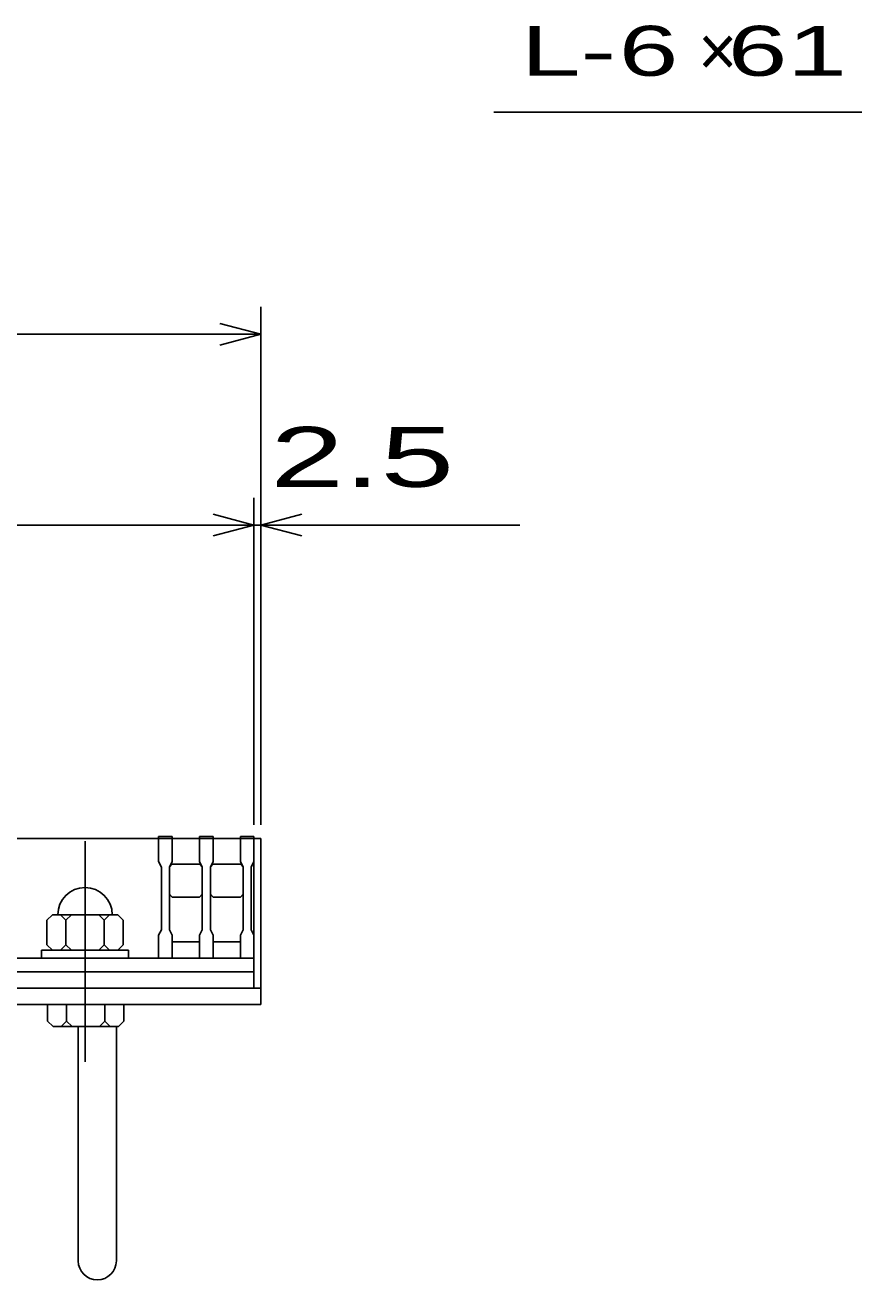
# Model space of a CAD drawing. Units: millimetres, scale not verified. Extents: x -1820 to 1736, y -1282 to 1048.
# Drawn here: x -503 to -198.8, y -734.5 to -274.1 of the extents above; entities that cross this region are included whole.
import ezdxf
from ezdxf.enums import TextEntityAlignment as Align

# ---------------------------------------------------------------- set-up
doc = ezdxf.new("R2010")
doc.units = ezdxf.units.MM
doc.header["$LTSCALE"] = 10
doc.linetypes.add('CHAIN', pattern=[18.5, 12, -1.5, 3.5, -1.5])
for name, color, linetype, lineweight in [('16', 3, 'Continuous', 25), ('19', 6, 'Continuous', 25), ('22', 4, 'Continuous', 25)]:
    doc.layers.add(name, color=color, linetype=linetype, lineweight=lineweight)
doc.styles.add('ベクトル', font='')
doc.styles.get('ベクトル').set_extended_font_data('ベクトル')

msp = doc.modelspace()

# ---------------------------------------------------------------- linework, layer by layer
at = {"layer": '16'}
for p, q in [((-1414, -572.5), (-419, -572.5)), ((-510, -572.5), (-455, -572.5)), ((-454, -572.5), (-454, -571.8)), ((-454, -571.8), (-449, -571.8)), ((-454, -572.5), (-454, -581)), ((-449, -572.5), (-454, -572.5)), ((-449, -571.8), (-449, -572.5)), ((-449, -581), (-449, -572.5)), ((-439, -572.5), (-439, -571.8)), ((-439, -571.8), (-434, -571.8)), ((-439, -572.5), (-439, -581)), ((-434, -572.5), (-439, -572.5)), ((-434, -571.8), (-434, -572.5)), ((-434, -581), (-434, -572.5)), ((-424, -572.5), (-424, -571.8)), ((-424, -571.8), (-419, -571.8)), ((-424, -572.5), (-424, -581)), ((-419, -572.5), (-424, -572.5)), ((-419, -571.8), (-419, -572.5)), ((-419, -581), (-419, -572.5)), ((-419, -610.5), (-419, -572.5)), ((-454, -581), (-453, -583)), ((-453, -583), (-453, -606)), ((-450, -583), (-449, -581)), ((-450, -583), (-449, -582)), ((-450, -606), (-450, -583)), ((-449, -582), (-439, -582)), ((-439, -581), (-438, -583)), ((-439, -582), (-438, -583)), ((-438, -583), (-438, -606)), ((-435, -583), (-434, -581)), ((-435, -583), (-434, -582)), ((-435, -606), (-435, -583)), ((-434, -582), (-424, -582)), ((-424, -581), (-423, -583)), ((-424, -582), (-423, -583)), ((-423, -583), (-423, -606)), ((-420, -583), (-419, -581)), ((-420, -606), (-420, -583)), ((-449, -594), (-450, -593)), ((-438, -593), (-439, -594)), ((-434, -594), (-435, -593)), ((-423, -593), (-424, -594)), ((-439, -594), (-449, -594)), ((-424, -594), (-434, -594)), ((-493, -600.5), (-495, -602.5)), ((-495, -602.5), (-495, -611.5)), ((-469, -600.5), (-493, -600.5)), ((-488, -602.5), (-490, -600.5)), ((-486, -600.5), (-488, -602.5)), ((-488, -611.5), (-488, -602.5)), ((-474, -602.5), (-476, -600.5)), ((-472, -600.5), (-474, -602.5)), ((-474, -611.5), (-474, -602.5)), ((-467, -602.5), (-469, -600.5)), ((-467, -611.5), (-467, -602.5)), ((-453, -606), (-454, -608)), ((-449, -608), (-450, -606)), ((-438, -606), (-439, -608)), ((-434, -608), (-435, -606)), ((-423, -606), (-424, -608)), ((-419, -608), (-420, -606)), ((-495, -611.5), (-493, -613.5)), ((-490, -613.5), (-488, -611.5)), ((-488, -611.5), (-486, -613.5)), ((-476, -613.5), (-474, -611.5)), ((-474, -611.5), (-472, -613.5)), ((-469, -613.5), (-467, -611.5)), ((-454, -608), (-454, -616.5)), ((-449, -616.5), (-449, -608)), ((-449, -610.5), (-439, -610.5)), ((-439, -608), (-439, -616.5)), ((-434, -616.5), (-434, -608)), ((-434, -610.5), (-424, -610.5)), ((-424, -608), (-424, -616.5)), ((-419, -616.5), (-419, -608)), ((-1414, -616.5), (-419, -616.5)), ((-455, -616.5), (-510, -616.5)), ((-497, -616.5), (-497, -613.5)), ((-497, -613.5), (-465, -613.5)), ((-465, -613.5), (-465, -616.5)), ((-454, -616.5), (-449, -616.5)), ((-439, -616.5), (-434, -616.5)), ((-424, -616.5), (-419, -616.5)), ((-419, -616.5), (-419, -621.5)), ((-419, -621.5), (-1414, -621.5)), ((-419, -627.5), (-419, -621.5)), ((-1414, -627.5), (-419, -627.5))]:
    msp.add_line(p, q, dxfattribs=at)
at = {"layer": '16', "linetype": 'CHAIN'}
msp.add_line((-481, -573.5), (-481, -654.5), dxfattribs=at)
at = {"layer": '16'}
msp.add_arc((-481, -600.5), 10, 0, 180, dxfattribs=at)
at = {"layer": '19'}
for p, q in [((-419, -572.5), (-416.5, -572.5)), ((-416.5, -572.5), (-416.5, -627.5)), ((-1416.5, -627.5), (-416.5, -627.5)), ((-416.5, -627.5), (-416.5, -633.5)), ((-416.5, -633.5), (-1416.5, -633.5)), ((-494.75, -639.5), (-494.75, -633.5)), ((-487.75, -639.5), (-487.75, -633.5)), ((-473.75, -639.5), (-473.75, -633.5)), ((-466.75, -639.5), (-466.75, -633.5)), ((-494.75, -639.5), (-492.75, -641.5)), ((-487.75, -639.5), (-489.75, -641.5)), ((-485.75, -641.5), (-487.75, -639.5)), ((-473.75, -639.5), (-475.75, -641.5)), ((-471.75, -641.5), (-473.75, -639.5)), ((-468.75, -641.5), (-466.75, -639.5)), ((-492.75, -641.5), (-468.75, -641.5)), ((-483.5, -727.5), (-483.5, -641.5)), ((-469.5, -727.5), (-469.5, -641.5))]:
    msp.add_line(p, q, dxfattribs=at)
msp.add_arc((-476.5, -727.5), 7, 180, 0, dxfattribs=at)
at = {"layer": '22'}
for p, q in [((-331, -306), (-131, -306)), ((-416.5, -567.5), (-416.5, -377.5)), ((-416.5, -387.5), (-431.5, -383.5)), ((-1416.5, -387.5), (-416.5, -387.5)), ((-431.5, -391.5), (-416.5, -387.5)), ((-419, -567.5), (-419, -447.5)), ((-416.5, -567.5), (-416.5, -447.5)), ((-419, -457.5), (-434, -453.5)), ((-416.5, -457.5), (-401.5, -453.5)), ((-1414, -457.5), (-419, -457.5)), ((-434, -461.5), (-419, -457.5)), ((-419, -457.5), (-416.5, -457.5)), ((-401.5, -461.5), (-416.5, -457.5)), ((-416.5, -457.5), (-321.5, -457.5))]:
    msp.add_line(p, q, dxfattribs=at)

# ---------------------------------------------------------------- texts
at = {"layer": '22', "color": 2, "style": 'ベクトル'}
for s, height, width, p in [('L-', 18.33, 1.6, (-321, -283.5)), (' 6 ', 18.33, 1.6, (-296, -283.5)), (' 61 ', 18.33, 1.6, (-256, -283.5)), (' 2.5 ', 21.99, 1.65, (-426.5, -432.5))]:
    msp.add_text(s, height=height, dxfattribs=dict(at, width=width)).set_placement(p, align=Align.MIDDLE_LEFT)
msp.add_text('×', height=18.33, dxfattribs=at).set_placement((-256, -283.5), align=Align.MIDDLE_LEFT)

doc.saveas('drawing.dxf')
